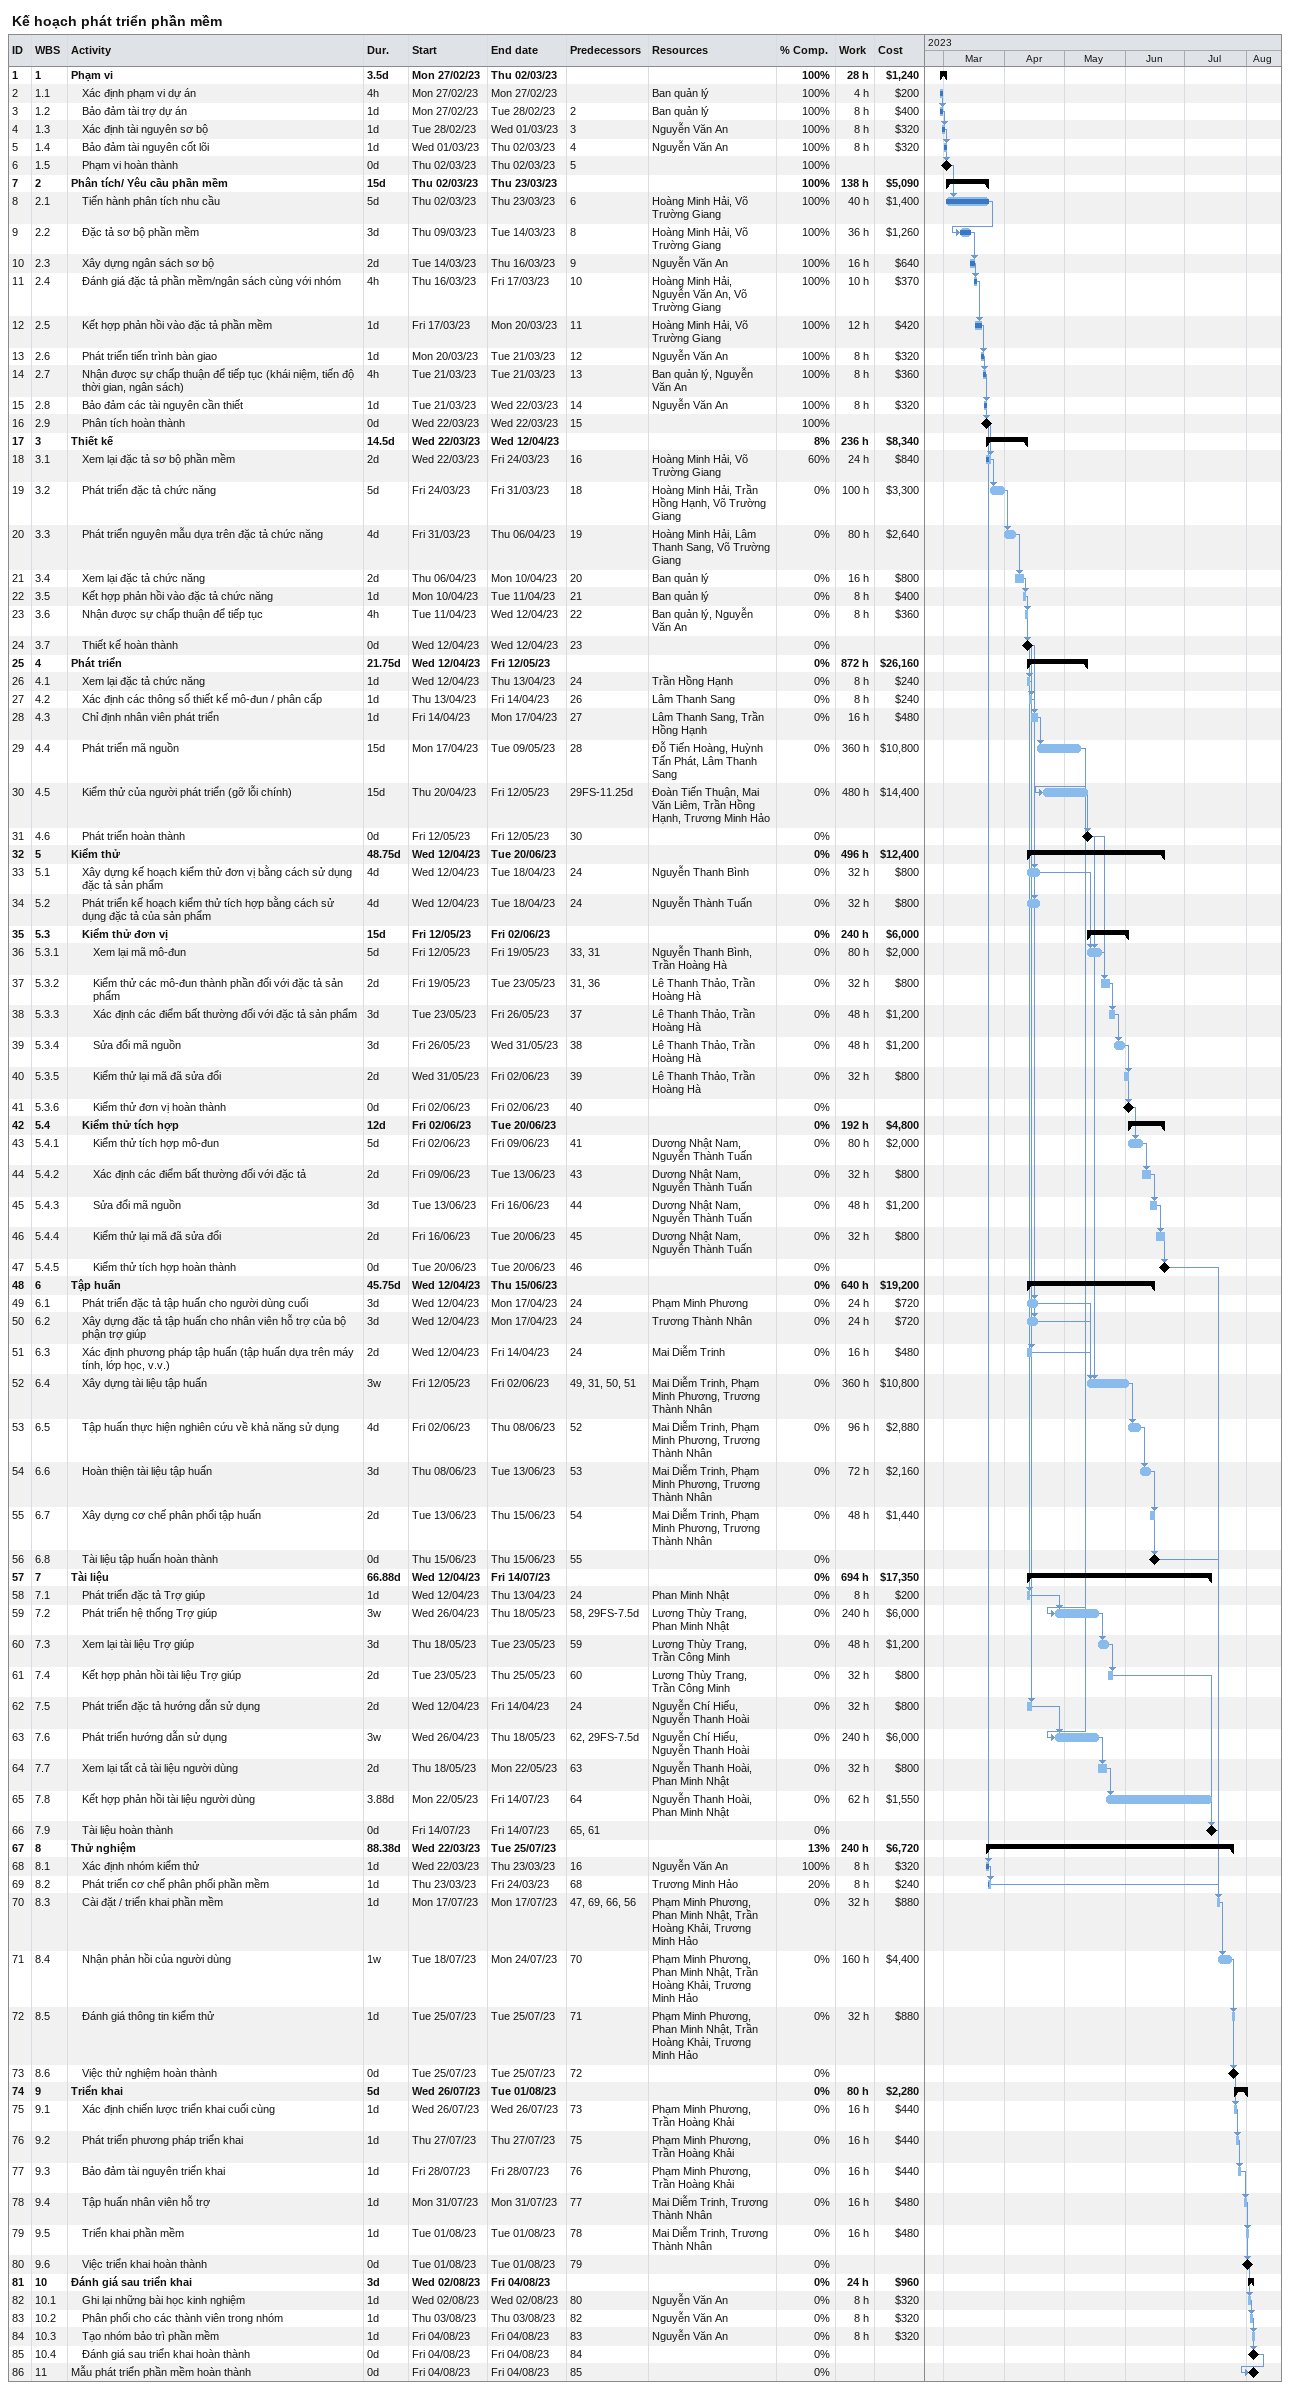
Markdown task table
Kế hoạch phát triển phần mềm

| ID | WBS | Task | Duration | Start | Finish | Predecessors | Resources | % complete | Work (h) | Cost ($) |
|---|---|---|---|---|---|---|---|---|---|---|
| 1 | 1 | **Phạm vi** | 3.5d | 2023-02-27 | 2023-03-02 |  |  | 100 | 28 | 1240 |
| 2 | 1.1 | Xác định phạm vi dự án | 4h | 2023-02-27 | 2023-02-27 |  | Ban quản lý | 100 | 4 | 200 |
| 3 | 1.2 | Bảo đảm tài trợ dự án | 1d | 2023-02-27 | 2023-02-28 | 2 | Ban quản lý | 100 | 8 | 400 |
| 4 | 1.3 | Xác định tài nguyên sơ bộ | 1d | 2023-02-28 | 2023-03-01 | 3 | Nguyễn Văn An | 100 | 8 | 320 |
| 5 | 1.4 | Bảo đảm tài nguyên cốt lõi | 1d | 2023-03-01 | 2023-03-02 | 4 | Nguyễn Văn An | 100 | 8 | 320 |
| 6 | 1.5 | Phạm vi hoàn thành | 0d | 2023-03-02 | 2023-03-02 | 5 |  | 100 |  |  |
| 7 | 2 | **Phân tích/ Yêu cầu phần mềm** | 15d | 2023-03-02 | 2023-03-23 |  |  | 100 | 138 | 5090 |
| 8 | 2.1 | Tiến hành phân tích nhu cầu | 5d | 2023-03-02 | 2023-03-23 | 6 | Hoàng Minh Hải, Võ Trường Giang | 100 | 40 | 1400 |
| 9 | 2.2 | Đặc tả sơ bộ phần mềm | 3d | 2023-03-09 | 2023-03-14 | 8 | Hoàng Minh Hải, Võ Trường Giang | 100 | 36 | 1260 |
| 10 | 2.3 | Xây dựng ngân sách sơ bộ | 2d | 2023-03-14 | 2023-03-16 | 9 | Nguyễn Văn An | 100 | 16 | 640 |
| 11 | 2.4 | Đánh giá đặc tả phần mềm/ngân sách cùng với nhóm | 4h | 2023-03-16 | 2023-03-17 | 10 | Hoàng Minh Hải, Nguyễn Văn An, Võ Trường Giang | 100 | 10 | 370 |
| 12 | 2.5 | Kết hợp phản hồi vào đặc tả phần mềm | 1d | 2023-03-17 | 2023-03-20 | 11 | Hoàng Minh Hải, Võ Trường Giang | 100 | 12 | 420 |
| 13 | 2.6 | Phát triển tiến trình bàn giao | 1d | 2023-03-20 | 2023-03-21 | 12 | Nguyễn Văn An | 100 | 8 | 320 |
| 14 | 2.7 | Nhận được sự chấp thuận để tiếp tục (khái niệm, tiến độ thời gian, ngân sách) | 4h | 2023-03-21 | 2023-03-21 | 13 | Ban quản lý, Nguyễn Văn An | 100 | 8 | 360 |
| 15 | 2.8 | Bảo đảm các tài nguyên cần thiết | 1d | 2023-03-21 | 2023-03-22 | 14 | Nguyễn Văn An | 100 | 8 | 320 |
| 16 | 2.9 | Phân tích hoàn thành | 0d | 2023-03-22 | 2023-03-22 | 15 |  | 100 |  |  |
| 17 | 3 | **Thiết kế** | 14.5d | 2023-03-22 | 2023-04-12 |  |  | 8 | 236 | 8340 |
| 18 | 3.1 | Xem lại đặc tả sơ bộ phần mềm | 2d | 2023-03-22 | 2023-03-24 | 16 | Hoàng Minh Hải, Võ Trường Giang | 60 | 24 | 840 |
| 19 | 3.2 | Phát triển đặc tả chức năng | 5d | 2023-03-24 | 2023-03-31 | 18 | Hoàng Minh Hải, Trần Hồng Hạnh, Võ Trường Giang | 0 | 100 | 3300 |
| 20 | 3.3 | Phát triển nguyên mẫu dựa trên đặc tả chức năng | 4d | 2023-03-31 | 2023-04-06 | 19 | Hoàng Minh Hải, Lâm Thanh Sang, Võ Trường Giang | 0 | 80 | 2640 |
| 21 | 3.4 | Xem lại đặc tả chức năng | 2d | 2023-04-06 | 2023-04-10 | 20 | Ban quản lý | 0 | 16 | 800 |
| 22 | 3.5 | Kết hợp phản hồi vào đặc tả chức năng | 1d | 2023-04-10 | 2023-04-11 | 21 | Ban quản lý | 0 | 8 | 400 |
| 23 | 3.6 | Nhận được sự chấp thuận để tiếp tục | 4h | 2023-04-11 | 2023-04-12 | 22 | Ban quản lý, Nguyễn Văn An | 0 | 8 | 360 |
| 24 | 3.7 | Thiết kế hoàn thành | 0d | 2023-04-12 | 2023-04-12 | 23 |  | 0 |  |  |
| 25 | 4 | **Phát triển** | 21.75d | 2023-04-12 | 2023-05-12 |  |  | 0 | 872 | 26160 |
| 26 | 4.1 | Xem lại đặc tả chức năng | 1d | 2023-04-12 | 2023-04-13 | 24 | Trần Hồng Hạnh | 0 | 8 | 240 |
| 27 | 4.2 | Xác định các thông số thiết kế mô-đun / phân cấp | 1d | 2023-04-13 | 2023-04-14 | 26 | Lâm Thanh Sang | 0 | 8 | 240 |
| 28 | 4.3 | Chỉ định nhân viên phát triển | 1d | 2023-04-14 | 2023-04-17 | 27 | Lâm Thanh Sang, Trần Hồng Hạnh | 0 | 16 | 480 |
| 29 | 4.4 | Phát triển mã nguồn | 15d | 2023-04-17 | 2023-05-09 | 28 | Đỗ Tiến Hoàng, Huỳnh Tấn Phát, Lâm Thanh Sang | 0 | 360 | 10800 |
| 30 | 4.5 | Kiểm thử của người phát triển (gỡ lỗi chính) | 15d | 2023-04-20 | 2023-05-12 | 29FS-11.25d | Đoàn Tiến Thuận, Mai Văn Liêm, Trần Hồng Hạnh, Trương Minh Hảo | 0 | 480 | 14400 |
| 31 | 4.6 | Phát triển hoàn thành | 0d | 2023-05-12 | 2023-05-12 | 30 |  | 0 |  |  |
| 32 | 5 | **Kiểm thử** | 48.75d | 2023-04-12 | 2023-06-20 |  |  | 0 | 496 | 12400 |
| 33 | 5.1 | Xây dựng kế hoạch kiểm thử đơn vị bằng cách sử dụng đặc tả sản phẩm | 4d | 2023-04-12 | 2023-04-18 | 24 | Nguyễn Thanh Bình | 0 | 32 | 800 |
| 34 | 5.2 | Phát triển kế hoạch kiểm thử tích hợp bằng cách sử dụng đặc tả của sản phẩm | 4d | 2023-04-12 | 2023-04-18 | 24 | Nguyễn Thành Tuấn | 0 | 32 | 800 |
| 35 | 5.3 | **Kiểm thử đơn vị** | 15d | 2023-05-12 | 2023-06-02 |  |  | 0 | 240 | 6000 |
| 36 | 5.3.1 | Xem lại mã mô-đun | 5d | 2023-05-12 | 2023-05-19 | 33, 31 | Nguyễn Thanh Bình, Trần Hoàng Hà | 0 | 80 | 2000 |
| 37 | 5.3.2 | Kiểm thử các mô-đun thành phần đối với đặc tả sản phẩm | 2d | 2023-05-19 | 2023-05-23 | 31, 36 | Lê Thanh Thảo, Trần Hoàng Hà | 0 | 32 | 800 |
| 38 | 5.3.3 | Xác định các điểm bất thường đối với đặc tả sản phẩm | 3d | 2023-05-23 | 2023-05-26 | 37 | Lê Thanh Thảo, Trần Hoàng Hà | 0 | 48 | 1200 |
| 39 | 5.3.4 | Sửa đổi mã nguồn | 3d | 2023-05-26 | 2023-05-31 | 38 | Lê Thanh Thảo, Trần Hoàng Hà | 0 | 48 | 1200 |
| 40 | 5.3.5 | Kiểm thử lại mã đã sửa đổi | 2d | 2023-05-31 | 2023-06-02 | 39 | Lê Thanh Thảo, Trần Hoàng Hà | 0 | 32 | 800 |
| 41 | 5.3.6 | Kiểm thử đơn vị hoàn thành | 0d | 2023-06-02 | 2023-06-02 | 40 |  | 0 |  |  |
| 42 | 5.4 | **Kiểm thử tích hợp** | 12d | 2023-06-02 | 2023-06-20 |  |  | 0 | 192 | 4800 |
| 43 | 5.4.1 | Kiểm thử tích hợp mô-đun | 5d | 2023-06-02 | 2023-06-09 | 41 | Dương Nhật Nam, Nguyễn Thành Tuấn | 0 | 80 | 2000 |
| 44 | 5.4.2 | Xác định các điểm bất thường đối với đặc tả | 2d | 2023-06-09 | 2023-06-13 | 43 | Dương Nhật Nam, Nguyễn Thành Tuấn | 0 | 32 | 800 |
| 45 | 5.4.3 | Sửa đổi mã nguồn | 3d | 2023-06-13 | 2023-06-16 | 44 | Dương Nhật Nam, Nguyễn Thành Tuấn | 0 | 48 | 1200 |
| 46 | 5.4.4 | Kiểm thử lại mã đã sửa đổi | 2d | 2023-06-16 | 2023-06-20 | 45 | Dương Nhật Nam, Nguyễn Thành Tuấn | 0 | 32 | 800 |
| 47 | 5.4.5 | Kiểm thử tích hợp hoàn thành | 0d | 2023-06-20 | 2023-06-20 | 46 |  | 0 |  |  |
| 48 | 6 | **Tập huấn** | 45.75d | 2023-04-12 | 2023-06-15 |  |  | 0 | 640 | 19200 |
| 49 | 6.1 | Phát triển đặc tả tập huấn cho người dùng cuối | 3d | 2023-04-12 | 2023-04-17 | 24 | Phạm Minh Phương | 0 | 24 | 720 |
| 50 | 6.2 | Xây dựng đặc tả tập huấn cho nhân viên hỗ trợ của bộ phận trợ giúp | 3d | 2023-04-12 | 2023-04-17 | 24 | Trương Thành Nhân | 0 | 24 | 720 |
| 51 | 6.3 | Xác định phương pháp tập huấn (tập huấn dựa trên máy tính, lớp học, v.v.) | 2d | 2023-04-12 | 2023-04-14 | 24 | Mai Diễm Trinh | 0 | 16 | 480 |
| 52 | 6.4 | Xây dựng tài liệu tập huấn | 3w | 2023-05-12 | 2023-06-02 | 49, 31, 50, 51 | Mai Diễm Trinh, Phạm Minh Phương, Trương Thành Nhân | 0 | 360 | 10800 |
| 53 | 6.5 | Tập huấn thực hiện nghiên cứu về khả năng sử dụng | 4d | 2023-06-02 | 2023-06-08 | 52 | Mai Diễm Trinh, Phạm Minh Phương, Trương Thành Nhân | 0 | 96 | 2880 |
| 54 | 6.6 | Hoàn thiện tài liệu tập huấn | 3d | 2023-06-08 | 2023-06-13 | 53 | Mai Diễm Trinh, Phạm Minh Phương, Trương Thành Nhân | 0 | 72 | 2160 |
| 55 | 6.7 | Xây dựng cơ chế phân phối tập huấn | 2d | 2023-06-13 | 2023-06-15 | 54 | Mai Diễm Trinh, Phạm Minh Phương, Trương Thành Nhân | 0 | 48 | 1440 |
| 56 | 6.8 | Tài liệu tập huấn hoàn thành | 0d | 2023-06-15 | 2023-06-15 | 55 |  | 0 |  |  |
| 57 | 7 | **Tài liệu** | 66.88d | 2023-04-12 | 2023-07-14 |  |  | 0 | 694 | 17350 |
| 58 | 7.1 | Phát triển đặc tả Trợ giúp | 1d | 2023-04-12 | 2023-04-13 | 24 | Phan Minh Nhật | 0 | 8 | 200 |
| 59 | 7.2 | Phát triển hệ thống Trợ giúp | 3w | 2023-04-26 | 2023-05-18 | 58, 29FS-7.5d | Lương Thùy Trang, Phan Minh Nhật | 0 | 240 | 6000 |
| 60 | 7.3 | Xem lại tài liệu Trợ giúp | 3d | 2023-05-18 | 2023-05-23 | 59 | Lương Thùy Trang, Trần Công Minh | 0 | 48 | 1200 |
| 61 | 7.4 | Kết hợp phản hồi tài liệu Trợ giúp | 2d | 2023-05-23 | 2023-05-25 | 60 | Lương Thùy Trang, Trần Công Minh | 0 | 32 | 800 |
| 62 | 7.5 | Phát triển đặc tả hướng dẫn sử dụng | 2d | 2023-04-12 | 2023-04-14 | 24 | Nguyễn Chí Hiếu, Nguyễn Thanh Hoài | 0 | 32 | 800 |
| 63 | 7.6 | Phát triển hướng dẫn sử dụng | 3w | 2023-04-26 | 2023-05-18 | 62, 29FS-7.5d | Nguyễn Chí Hiếu, Nguyễn Thanh Hoài | 0 | 240 | 6000 |
| 64 | 7.7 | Xem lại tất cả tài liệu người dùng | 2d | 2023-05-18 | 2023-05-22 | 63 | Nguyễn Thanh Hoài, Phan Minh Nhật | 0 | 32 | 800 |
| 65 | 7.8 | Kết hợp phản hồi tài liệu người dùng | 3.88d | 2023-05-22 | 2023-07-14 | 64 | Nguyễn Thanh Hoài, Phan Minh Nhật | 0 | 62 | 1550 |
| 66 | 7.9 | Tài liệu hoàn thành | 0d | 2023-07-14 | 2023-07-14 | 65, 61 |  | 0 |  |  |
| 67 | 8 | **Thử nghiệm** | 88.38d | 2023-03-22 | 2023-07-25 |  |  | 13 | 240 | 6720 |
| 68 | 8.1 | Xác định nhóm kiểm thử | 1d | 2023-03-22 | 2023-03-23 | 16 | Nguyễn Văn An | 100 | 8 | 320 |
| 69 | 8.2 | Phát triển cơ chế phân phối phần mềm | 1d | 2023-03-23 | 2023-03-24 | 68 | Trương Minh Hảo | 20 | 8 | 240 |
| 70 | 8.3 | Cài đặt / triển khai phần mềm | 1d | 2023-07-17 | 2023-07-17 | 47, 69, 66, 56 | Phạm Minh Phương, Phan Minh Nhật, Trần Hoàng Khải, Trương Minh Hảo | 0 | 32 | 880 |
| 71 | 8.4 | Nhận phản hồi của người dùng | 1w | 2023-07-18 | 2023-07-24 | 70 | Phạm Minh Phương, Phan Minh Nhật, Trần Hoàng Khải, Trương Minh Hảo | 0 | 160 | 4400 |
| 72 | 8.5 | Đánh giá thông tin kiểm thử | 1d | 2023-07-25 | 2023-07-25 | 71 | Phạm Minh Phương, Phan Minh Nhật, Trần Hoàng Khải, Trương Minh Hảo | 0 | 32 | 880 |
| 73 | 8.6 | Việc thử nghiệm hoàn thành | 0d | 2023-07-25 | 2023-07-25 | 72 |  | 0 |  |  |
| 74 | 9 | **Triển khai** | 5d | 2023-07-26 | 2023-08-01 |  |  | 0 | 80 | 2280 |
| 75 | 9.1 | Xác định chiến lược triển khai cuối cùng | 1d | 2023-07-26 | 2023-07-26 | 73 | Phạm Minh Phương, Trần Hoàng Khải | 0 | 16 | 440 |
| 76 | 9.2 | Phát triển phương pháp triển khai | 1d | 2023-07-27 | 2023-07-27 | 75 | Phạm Minh Phương, Trần Hoàng Khải | 0 | 16 | 440 |
| 77 | 9.3 | Bảo đảm tài nguyên triển khai | 1d | 2023-07-28 | 2023-07-28 | 76 | Phạm Minh Phương, Trần Hoàng Khải | 0 | 16 | 440 |
| 78 | 9.4 | Tập huấn nhân viên hỗ trợ | 1d | 2023-07-31 | 2023-07-31 | 77 | Mai Diễm Trinh, Trương Thành Nhân | 0 | 16 | 480 |
| 79 | 9.5 | Triển khai phần mềm | 1d | 2023-08-01 | 2023-08-01 | 78 | Mai Diễm Trinh, Trương Thành Nhân | 0 | 16 | 480 |
| 80 | 9.6 | Việc triển khai hoàn thành | 0d | 2023-08-01 | 2023-08-01 | 79 |  | 0 |  |  |
| 81 | 10 | **Đánh giá sau triển khai** | 3d | 2023-08-02 | 2023-08-04 |  |  | 0 | 24 | 960 |
| 82 | 10.1 | Ghi lại những bài học kinh nghiệm | 1d | 2023-08-02 | 2023-08-02 | 80 | Nguyễn Văn An | 0 | 8 | 320 |
| 83 | 10.2 | Phân phối cho các thành viên trong nhóm | 1d | 2023-08-03 | 2023-08-03 | 82 | Nguyễn Văn An | 0 | 8 | 320 |
| 84 | 10.3 | Tạo nhóm bảo trì phần mềm | 1d | 2023-08-04 | 2023-08-04 | 83 | Nguyễn Văn An | 0 | 8 | 320 |
| 85 | 10.4 | Đánh giá sau triển khai hoàn thành | 0d | 2023-08-04 | 2023-08-04 | 84 |  | 0 |  |  |
| 86 | 11 | Mẫu phát triển phần mềm hoàn thành | 0d | 2023-08-04 | 2023-08-04 | 85 |  | 0 |  |  |
